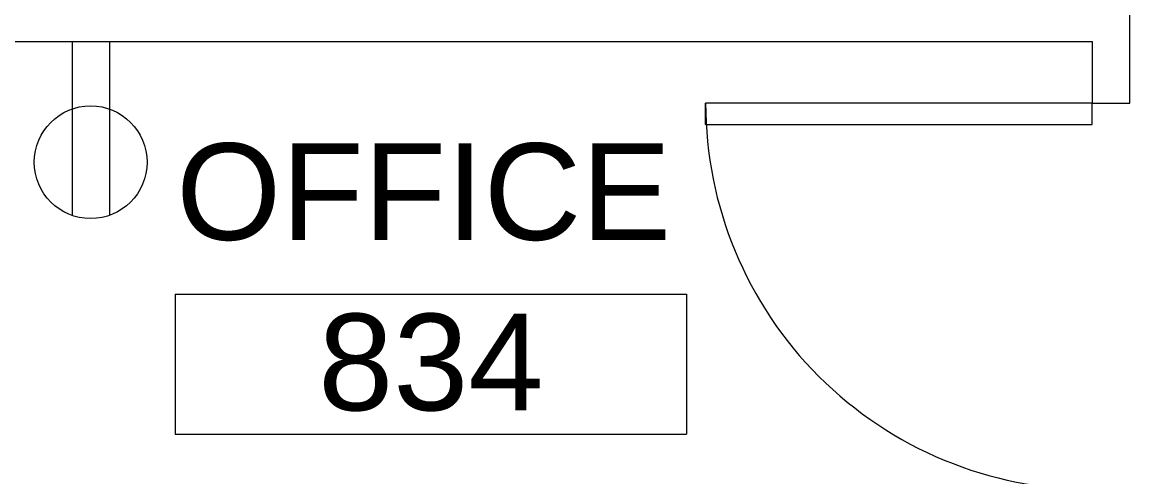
# Model space of a CAD drawing. Header units: inches. Extents: x 1 to 4637, y -664 to 702.
# Drawn here: x 1095.7 to 1198.8, y -85 to -42.6 of the extents above; entities that cross this region are included whole.
import ezdxf

# ---------------------------------------------------------------- set-up
doc = ezdxf.new("R2010")
doc.units = ezdxf.units.IN
doc.header["$MEASUREMENT"] = 0
for name, color, linetype, lineweight in [('A-ANNO-NOTE', 131, 'Continuous', 20), ('A-AREA-IDEN', 2, 'Continuous', 20), ('A-DOOR', 31, 'Continuous', 9), ('A-DOOR-FRAM', 31, 'Continuous', 9), ('A-GLAZ', 151, 'Continuous', 9), ('I-WALL', 2, 'Continuous', 9)]:
    doc.layers.add(name, color=color, linetype=linetype, lineweight=lineweight)
doc.styles.add('Arial', font='arial.ttf', dxfattribs={"height": 9})

# ---------------------------------------------------------------- blocks, each defined once
blk = doc.blocks.new('Single-Flush - With Sidelight - 36_ x 96_-2457192-New Construction - Tel_Data_Elec Plan')
at = {"layer": 'A-DOOR', "color": 250, "lineweight": 20}
for p, q in [((-16, -1.75), (-18, -1.75)), ((-18, -1.75), (-18, -37.75)), ((-16, -37.75), (-16, -1.75)), ((-16, -37.75), (-18, -37.75))]:
    blk.add_line(p, q, dxfattribs=at)
at = {"layer": 'A-DOOR'}
blk.add_arc((-18, -1.75), 36, 270, 0, dxfattribs=at)
at = {"layer": 'A-DOOR-FRAM', "color": 250, "lineweight": 20}
blk.add_line((58, 1.75), (58, -1.75), dxfattribs=at)
at = {"layer": 'A-GLAZ', "color": 250, "lineweight": 20}
for p, q in [((20, -0.75), (20, -0.25)), ((20, -0.25), (56, -0.25)), ((56, -0.75), (20, -0.75)), ((56, -0.25), (56, -0.75))]:
    blk.add_line(p, q, dxfattribs=at)
blk = doc.blocks.new('FORM Room Tag - Name _ Number-2260771-New Construction - Tel_Data_Elec Plan')
at = {"layer": 'A-AREA-IDEN'}
for p, q in [((-0.2444, -0.0231), (-0.2444, -0.1589)), ((-0.2444, -0.0231), (0.2515, -0.0231)), ((0.2515, -0.0231), (0.2515, -0.1589)), ((-0.2444, -0.1589), (0.2515, -0.1589))]:
    blk.add_line(p, q, dxfattribs=at)

msp = doc.modelspace()

# ---------------------------------------------------------------- linework, layer by layer
at = {"layer": 'A-ANNO-NOTE'}
for p, q in [((1100.3, -44.4), (1100.3, -60.6)), ((1103.78, -44.4), (1103.78, -60.6))]:
    msp.add_line(p, q, dxfattribs=at)
msp.add_circle((1102.04, -55.65), 5.25, dxfattribs=at)
at = {"layer": 'I-WALL', "color": 250, "lineweight": 20}
for p, q in [((1198.79, -50.15), (1198.79, -4.17)), ((1042.04, -44.4), (1195.29, -44.4)), ((1195.29, -44.4), (1195.29, -50.15)), ((1195.29, -50.15), (1198.79, -50.15))]:
    msp.add_line(p, q, dxfattribs=at)

# ---------------------------------------------------------------- block references
at = {"layer": 'A-AREA-IDEN', "xscale": 95.99999999999994, "yscale": 95.99999999999994, "zscale": 95.99999999999994}
msp.add_blockref('FORM Room Tag - Name _ Number-2260771-New Construction - Tel_Data_Elec Plan', (1133.37, -65.73), dxfattribs=at)
at = {"layer": 'A-DOOR', "lineweight": 13, "rotation": 269.9999999999999}
msp.add_blockref('Single-Flush - With Sidelight - 36_ x 96_-2457192-New Construction - Tel_Data_Elec Plan', (1197.04, -68.15), dxfattribs=at)

# ---------------------------------------------------------------- texts
at = {"layer": 'A-AREA-IDEN', "lineweight": 9, "char_height": 9, "attachment_point": 1, "style": 'Arial'}
for s, insert, width in [('OFFICE', (1110, -53.89), 56.358), ('834', (1123.22, -69.77), 25.452)]:
    msp.add_mtext(s, dxfattribs=dict(at, insert=insert, width=width))

doc.saveas('drawing.dxf')
